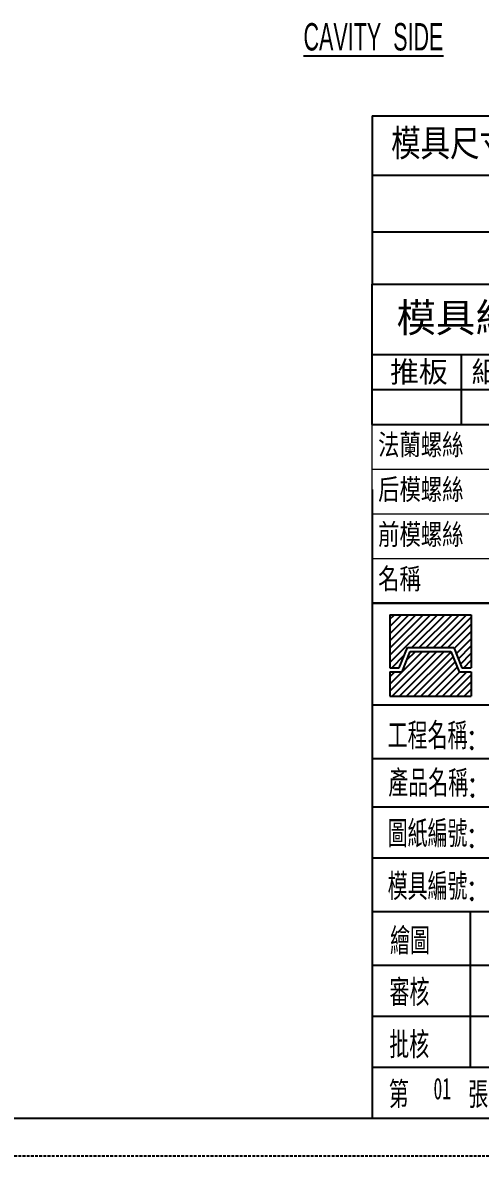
# Model space of a CAD drawing. Header units: inches. Extents: x 160917 to 162189, y -51061 to -50161.
# Drawn here: x 161778.5 to 161942.9, y -51061 to -50653.9 of the extents above; entities that cross this region are included whole.
import ezdxf

# ---------------------------------------------------------------- set-up
doc = ezdxf.new("R2010")
doc.units = ezdxf.units.IN
doc.header["$LTSCALE"] = 2
doc.header["$MEASUREMENT"] = 0
doc.linetypes.add('DASHED', pattern=[0.75, 0.5, -0.25])
doc.layers.get('0').update_dxf_attribs({"linetype": 'CONTINUOUS'})
doc.layers.add('A', color=7, linetype='CONTINUOUS')
doc.layers.add('tg', color=7, linetype='CONTINUOUS')
doc.layers.add('dim', color=3, linetype='CONTINUOUS', lineweight=15)
doc.layers.add('MBOM-ASSIS-LAYER', color=71, linetype='CONTINUOUS', lineweight=9)
doc.styles.add('ROMANC', font='romanc', dxfattribs={"width": 0.6, "height": 1})
doc.styles.add('ROMANS', font='ROMANS.shx', dxfattribs={"height": 5, "bigfont": 'chineset.shx'})
doc.styles.add('style1', font='mingliu.ttc', dxfattribs={"width": 0.75})
doc.styles.add('新字体', font='KAIU.TTF', dxfattribs={"width": 0.75})

# ---------------------------------------------------------------- blocks, each defined once
blk = doc.blocks.new('*X1')
at = {"color": 0}
for p, q in [((-246.88, -247.76), (-241.98, -242.86)), ((-246.88, -246.88), (-242.86, -242.86)), ((-246.6, -248.36), (-241.1, -242.86)), ((-245.71, -248.36), (-240.21, -242.86)), ((-244.83, -248.36), (-239.36, -242.9)), ((-244.8, -243.91), (-243.75, -242.86)), ((-243.94, -248.36), (-239.11, -243.53)), ((-243.06, -248.36), (-238.86, -244.16)), ((-242.18, -248.36), (-238.61, -244.79)), ((-246.88, -245.99), (-246.25, -245.36)), ((-241.29, -248.36), (-238.29, -245.36)), ((-240.41, -248.36), (-237.41, -245.36)), ((-239.53, -248.36), (-236.88, -245.72)), ((-238.64, -248.36), (-236.88, -246.6)), ((-237.76, -248.36), (-236.88, -247.48))]:
    blk.add_line(p, q, dxfattribs=at)
blk = doc.blocks.new('*X0')
at = {"color": 0}
for p, q in [((-246.88, -244.23), (-241.02, -238.36)), ((-246.88, -243.34), (-241.9, -238.36)), ((-246.88, -242.46), (-242.78, -238.36)), ((-246.88, -241.57), (-243.67, -238.36)), ((-246.88, -240.69), (-244.55, -238.36)), ((-246.88, -239.81), (-245.44, -238.36)), ((-246.88, -238.92), (-246.32, -238.36)), ((-244.13, -242.36), (-240.13, -238.36)), ((-243.25, -242.36), (-239.25, -238.36)), ((-242.36, -242.36), (-238.36, -238.36)), ((-241.48, -242.36), (-237.48, -238.36)), ((-240.6, -242.36), (-236.88, -238.65)), ((-239.71, -242.36), (-236.88, -239.53)), ((-238.98, -242.51), (-236.88, -240.41)), ((-238.73, -243.15), (-236.88, -241.3)), ((-246.63, -244.86), (-245.11, -243.34)), ((-238.47, -243.78), (-236.88, -242.18)), ((-238.22, -244.41), (-236.88, -243.06)), ((-245.75, -244.86), (-245.7, -244.81)), ((-237.79, -244.86), (-236.88, -243.95)), ((-236.91, -244.86), (-236.88, -244.83))]:
    blk.add_line(p, q, dxfattribs=at)
blk = doc.blocks.new('20051210.083501')
at = {"layer": 'A'}
for p, q in [((0, 0), (0, -12.46)), ((0, 0), (19.17, 0)), ((19.17, 0), (19.17, -12.46)), ((2.23, -12.46), (4.14, -7.67)), ((4.14, -7.67), (15.02, -7.67)), ((15.02, -7.67), (16.94, -12.46)), ((2.87, -13.42), (4.79, -8.62)), ((4.79, -8.62), (14.37, -8.62)), ((14.37, -8.62), (16.29, -13.42)), ((0, -12.46), (2.23, -12.46)), ((16.94, -12.46), (19.17, -12.46)), ((0, -13.42), (2.87, -13.42)), ((0, -13.42), (0, -19.17)), ((16.29, -13.42), (19.17, -13.42)), ((19.17, -13.42), (19.17, -19.17)), ((0, -19.17), (19.17, -19.17))]:
    blk.add_line(p, q, dxfattribs=at)
at = {"layer": 'A', "xscale": 1.916639999999461, "yscale": 1.916639999999916, "zscale": 1.91664}
for name in ['*X0', '*X1']:
    blk.add_blockref(name, (473.18, 456.86), dxfattribs=at)

msp = doc.modelspace()

# ---------------------------------------------------------------- linework, layer by layer
at = {"color": 0}
for p, q in [((161904.023, -50687.364), (162175.424, -50687.364)), ((161904.023, -50687.364), (161904.023, -50747.79)), ((161904.023, -50708.59), (162175.424, -50708.59))]:
    msp.add_line(p, q, dxfattribs=at)
for p, q in [((161904.023, -50728.932), (162175.424, -50728.932)), ((161904.023, -50747.79), (162175.424, -50747.79))]:
    msp.add_line(p, q)
at = {"layer": 'A'}
for p, q in [((161904.023, -50747.79), (162175.424, -50747.79)), ((161904.023, -50798.171), (161904.023, -50747.79)), ((161904.023, -50772.981), (162175.424, -50772.981)), ((161904.023, -50772.981), (162130.191, -50772.981)), ((161936.173, -50798.171), (161936.173, -50772.981)), ((161904.023, -50785.576), (162175.424, -50785.576)), ((161904.023, -50798.171), (162175.429, -50798.171)), ((161904.021, -50821.513), (161904.021, -51047.369)), ((162175.428, -50862.361), (161904.02, -50862.361)), ((161904.021, -50862.361), (162175.427, -50862.361)), ((162175.427, -50898.996), (161904.021, -50898.996)), ((162175.427, -50918.23), (161904.021, -50918.23)), ((162175.427, -50935.632), (161904.021, -50935.632)), ((162175.427, -50953.949), (161904.021, -50953.949)), ((162175.427, -50973.183), (161904.021, -50973.183)), ((161939.264, -50973.183), (161939.264, -51029.052)), ((162175.427, -50992.416), (161904.021, -50992.416)), ((162175.427, -51010.734), (161904.021, -51010.734)), ((162175.427, -51029.052), (161904.021, -51029.052)), ((162175.427, -51047.369), (160930.626, -51047.369)), ((162175.427, -51047.369), (161904.021, -51047.369))]:
    msp.add_line(p, q, dxfattribs=at)
at = {"layer": 'A', "linetype": 'DASHED'}
msp.add_line((162189.013, -51060.956), (160917.04, -51060.956), dxfattribs=at)
at = {"layer": 'MBOM-ASSIS-LAYER'}
for p, q in [((161904.021, -50798.171), (162175.428, -50798.171)), ((161904.021, -50798.171), (162175.428, -50798.171)), ((161904.021, -50862.361), (161904.021, -50798.171)), ((161904.021, -50814.219), (162175.428, -50814.219)), ((161904.019, -50830.266), (162175.426, -50830.266)), ((161904.02, -50846.314), (162175.427, -50846.314)), ((161904.02, -50862.361), (162175.427, -50862.361))]:
    msp.add_line(p, q, dxfattribs=at)

# ---------------------------------------------------------------- block references
at = {"layer": 'A', "xscale": 1.52646906242914, "yscale": 1.526469062417385, "zscale": 1.526469062417112}
msp.add_blockref('20051210.083501', (161910.388, -50866.492), dxfattribs=at)

# ---------------------------------------------------------------- texts
at = {"color": 122, "insert": (161879.388, -50654.032), "char_height": 9.84367, "width": 79.31063, "attachment_point": 1, "style": 'ROMANC'}
msp.add_mtext('{\\f新細明體|b0|i0|c136|p54;\\LCAVITY  SIDE}', dxfattribs=at)
at = {"layer": 'A', "style": 'style1'}
for s, height, p in [('模具級別', 10.3563, (161912.774, -50765.011)), ('推板', 7.5946, (161910.453, -50783.046)), ('細水口', 7.5946, (161939.774, -50783.046))]:
    msp.add_text(s, height=height, dxfattribs=at).set_placement(p)
at = {"layer": 'A', "style": 'ROMANS', "width": 0.75}
for s, height, p in [('工程名稱:', 9.5557, (161909.604, -50914.786)), ('產品名稱:', 9.5557, (161909.839, -50931.825)), ('圖紙編號:', 9.5557, (161909.604, -50949.966)), ('模具編號:', 9.5557, (161909.604, -50968.933)), ('繪圖', 9.5557, (161910.474, -50988.475)), ('審核', 9.5557, (161910.264, -51006.976)), ('批核', 9.5557, (161910.195, -51025.808)), ('第    張    共    張', 9.55571, (161910.023, -51043.64))]:
    msp.add_text(s, height=height, dxfattribs=at).set_placement(p)
at = {"layer": 'dim', "linetype": 'ByBlock', "style": 'style1', "width": 0.8}
msp.add_text('模具尺寸(MM)(長*寬*高)', height=9.70024, dxfattribs=at).set_placement((161910.825, -50701.928))
at = {"layer": 'MBOM-ASSIS-LAYER', "style": '新字体', "width": 0.75}
for s, p in [('法蘭螺絲', (161906.183, -50809.155)), ('后模螺絲', (161906.183, -50825.203)), ('前模螺絲', (161906.181, -50841.352)), ('名稱', (161906.182, -50857.298))]:
    msp.add_text(s, height=7.4888, dxfattribs=at).set_placement(p)
at = {"layer": 'tg', "color": 3, "insert": (161926.054, -51032.747), "char_height": 7.75446, "width": 383.76126, "attachment_point": 1, "style": 'ROMANC'}
msp.add_mtext('{\\f細明體|b0|i0|c136|p49;01}', dxfattribs=at)

doc.saveas('drawing.dxf')
